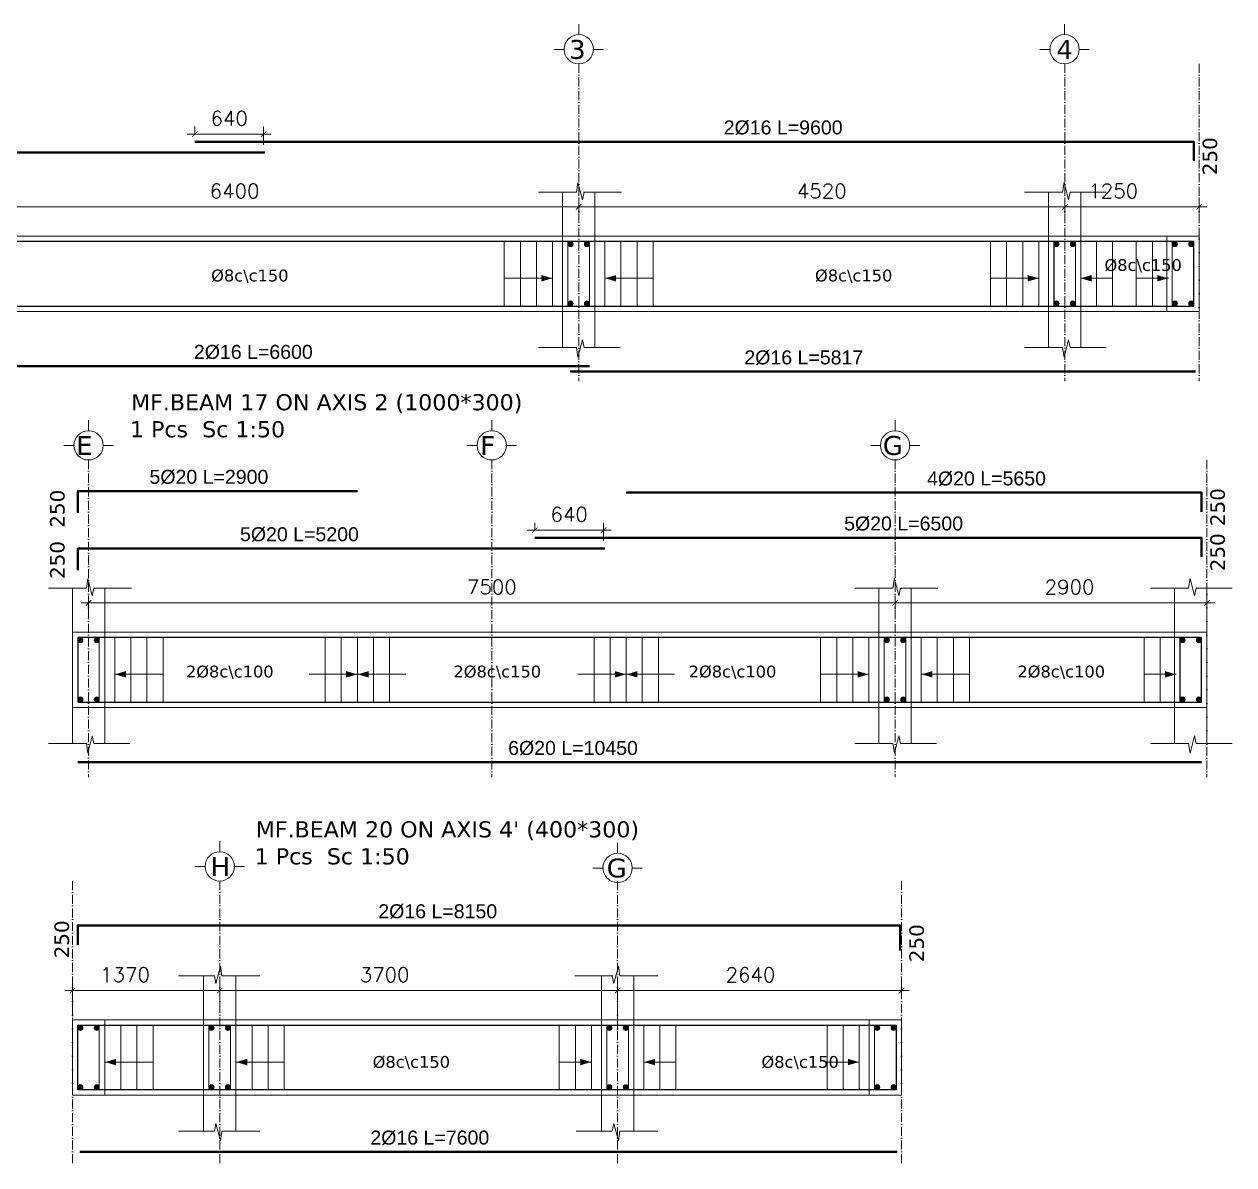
# Model space of a CAD drawing. Header units: inches. Extents: x -17020 to 43805, y -10194 to 123061.
# Drawn here: x 10476 to 11601, y 112058 to 113119 of the extents above; entities that cross this region are included whole.
import ezdxf

# ---------------------------------------------------------------- set-up
doc = ezdxf.new("R2010")
doc.units = ezdxf.units.IN
doc.header["$LTSCALE"] = 0.7
doc.header["$MEASUREMENT"] = 0
doc.linetypes.add('ACAD_ISO10W100', pattern=[18, 12, -3, 0, -3])
doc.layers.get('0').update_dxf_attribs({"lineweight": 13})
doc.layers.get('Defpoints').update_dxf_attribs({"lineweight": 5})
for name, color, linetype, lineweight in [('axis', 254, 'ACAD_ISO10W100', 9), ('BEAM FRAME', 5, 'Continuous', 18), ('COLUMN', 4, 'Continuous', 20), ('elevline', 30, 'Continuous', 20), ('FRAME 070', 5, 'Continuous', 60), ('hatch', 9, 'Continuous', 9), ('renforcment', 141, 'Continuous', 40), ('tex', 3, 'Continuous', 25), ('TEXT', 3, 'Continuous', 25), ('top rein. extension', 50, 'Continuous', 20), ('top renforcment', 7, 'Continuous', 40)]:
    doc.layers.add(name, color=color, linetype=linetype, lineweight=lineweight)
doc.styles.add('100', font='romans.shx', dxfattribs={"height": 13.5})
doc.styles.add('romanc', font='verdana.ttf', dxfattribs={"height": 250})
doc.styles.get("Standard").update_dxf_attribs({"font": 'arial.ttf', "height": 13})
doc.dimstyles.new('100', dxfattribs={"dimtxt": 13.5, "dimasz": 5, "dimexe": 7, "dimexo": 7, "dimgap": 8, "dimtad": 1, "dimdec": 0, "dimlfac": 10, "dimzin": 4, "dimdsep": 46, "dimtxsty": '100', "dimblk": 'ARCHTICK', "dimcen": 0.09, "dimdle": 7, "dimclrd": 1, "dimclre": 8, "dimclrt": 2, "dimadec": 0, "dimazin": 1, "dimtfac": 1, "dimtdec": 0, "dimtix": 1, "dimtofl": 0, "dimtmove": 0, "dimatfit": 3, "dimldrblk": 'ARCHTICK', "dimfxl": 0.18, "dimtolj": 1, "dimtzin": 0, "dimlwd": -1, "dimlwe": -1, "dimarcsym": 0})
doc.dimstyles.get("Standard").update_dxf_attribs({"dimtxt": 13, "dimasz": 5, "dimexe": 0.18, "dimexo": 0.0625, "dimgap": 6, "dimtad": 1, "dimdec": 0, "dimlfac": 10, "dimzin": 0, "dimdsep": 46, "dimtxsty": 'Standard', "dimblk": 'ARCHTICK', "dimcen": 0.09, "dimse1": 1, "dimse2": 1, "dimclrd": 1, "dimclre": 7, "dimclrt": 3, "dimadec": 0, "dimazin": 0, "dimtfac": 1, "dimtdec": 0, "dimtix": 1, "dimtofl": 0, "dimtmove": 0, "dimatfit": 3, "dimldrblk": 'ARCHTICK', "dimfxl": 1, "dimtolj": 1, "dimtzin": 0, "dimarcsym": 0})

# ---------------------------------------------------------------- blocks, each defined once
blk = doc.blocks.new('*D875')
at = {"layer": 'Defpoints', "color": 0, "transparency": 16777216}
for p in [(9679.4, 112999.8, -218.4), (9679.4, 112999.8), (10699.4, 112999.8, -167.8)]:
    blk.add_point(p, dxfattribs=at)
at = {"layer": 'TEXT', "color": 3, "transparency": 16777216, "insert": (10147.7, 113012.8), "char_height": 13, "attachment_point": 5}
blk.add_mtext('\\A1;2%%C16 L=10200', dxfattribs=at)
blk = doc.blocks.new('_ArchTick')
at = {"color": 0, "linetype": 'ByBlock', "lineweight": 0, "const_width": 0.15}
blk.add_lwpolyline([(-0.5, -0.5), (0.5, 0.5)], dxfattribs=at)
blk = doc.blocks.new('*D876')
at = {"color": 1, "transparency": 16777216}
blk.add_line((10984.4, 112949.2), (11450.4, 112949.2), dxfattribs=at)
at = {"color": 8, "transparency": 16777216}
for p, q in [((10991.4, 112942.6), (10991.4, 112956.2)), ((11443.4, 112943.2), (11443.4, 112956.2))]:
    blk.add_line(p, q, dxfattribs=at)
at = {"layer": 'Defpoints', "color": 0, "transparency": 16777216}
for p in [(11443.4, 112949.2), (10991.4, 112935.6), (11443.4, 112936.2)]:
    blk.add_point(p, dxfattribs=at)
at = {"color": 1, "transparency": 16777216, "xscale": 5, "yscale": 5, "zscale": 5, "rotation": 180}
blk.add_blockref('_ArchTick', (10991.4, 112949.2), dxfattribs=at)
at = {"color": 1, "transparency": 16777216, "xscale": 5, "yscale": 5, "zscale": 5}
blk.add_blockref('_ArchTick', (11443.4, 112949.2), dxfattribs=at)
at = {"color": 2, "transparency": 16777216, "insert": (11217.4, 112963.9), "char_height": 13.5, "attachment_point": 5, "style": '100'}
blk.add_mtext('\\A1;4520', dxfattribs=at)
blk = doc.blocks.new('*D877')
at = {"layer": 'Defpoints', "color": 0, "transparency": 16777216}
for p in [(10634.4, 113009.8, -157.8), (10634.4, 113009.8), (11594.4, 113009.8, -218.5)]:
    blk.add_point(p, dxfattribs=at)
at = {"layer": 'TEXT', "color": 3, "transparency": 16777216, "insert": (11181.5, 113022.8), "char_height": 13, "attachment_point": 5}
blk.add_mtext('\\A1;2%%C16 L=9600', dxfattribs=at)
blk = doc.blocks.new('*D886')
at = {"color": 1, "transparency": 16777216}
blk.add_line((10705.4, 113016.8), (10627.4, 113016.8), dxfattribs=at)
at = {"color": 8, "transparency": 16777216}
for p, q in [((10634.4, 113016.8), (10634.4, 113023.8)), ((10698.4, 113006.8), (10698.4, 113023.8))]:
    blk.add_line(p, q, dxfattribs=at)
at = {"layer": 'Defpoints', "color": 0, "transparency": 16777216}
for p in [(10634.4, 113016.8), (10634.4, 113009.8), (10698.4, 112999.8)]:
    blk.add_point(p, dxfattribs=at)
at = {"color": 1, "transparency": 16777216, "xscale": 5, "yscale": 5, "zscale": 5, "rotation": 180}
blk.add_blockref('_ArchTick', (10634.4, 113016.8), dxfattribs=at)
at = {"color": 1, "transparency": 16777216, "xscale": 5, "yscale": 5, "zscale": 5}
blk.add_blockref('_ArchTick', (10698.4, 113016.8), dxfattribs=at)
at = {"color": 2, "transparency": 16777216, "insert": (10666.4, 113031.5), "char_height": 13.5, "attachment_point": 5, "style": '100'}
blk.add_mtext('\\A1;640', dxfattribs=at)
blk = doc.blocks.new('*D878')
at = {"color": 1, "transparency": 16777216}
blk.add_line((10998.4, 112949.2), (10344.4, 112949.2), dxfattribs=at)
at = {"color": 8, "transparency": 16777216}
for p, q in [((10351.4, 112940.3), (10351.4, 112956.2)), ((10991.4, 112942.6), (10991.4, 112956.2))]:
    blk.add_line(p, q, dxfattribs=at)
at = {"layer": 'Defpoints', "color": 0, "transparency": 16777216}
for p in [(10351.4, 112949.2), (10991.4, 112935.6), (10351.4, 112933.3)]:
    blk.add_point(p, dxfattribs=at)
at = {"color": 1, "transparency": 16777216, "xscale": 5, "yscale": 5, "zscale": 5, "rotation": 180}
blk.add_blockref('_ArchTick', (10351.4, 112949.2), dxfattribs=at)
at = {"color": 1, "transparency": 16777216, "xscale": 5, "yscale": 5, "zscale": 5}
blk.add_blockref('_ArchTick', (10991.4, 112949.2), dxfattribs=at)
at = {"color": 2, "transparency": 16777216, "insert": (10671.4, 112963.9), "char_height": 13.5, "attachment_point": 5, "style": '100'}
blk.add_mtext('\\A1;6400', dxfattribs=at)
blk = doc.blocks.new('*D882')
at = {"layer": 'Defpoints', "color": 0, "transparency": 16777216}
for p in [(10341.4, 112801, -13652.7), (11001.4, 112801, -37100.9), (11001.4, 112801)]:
    blk.add_point(p, dxfattribs=at)
at = {"layer": 'TEXT', "color": 3, "transparency": 16777216, "insert": (10688.8, 112814), "char_height": 13, "attachment_point": 5}
blk.add_mtext('\\A1;2%%C16 L=6600', dxfattribs=at)
blk = doc.blocks.new('*D883')
at = {"color": 1, "transparency": 16777216}
blk.add_line((11575.4, 112949.2), (11436.4, 112949.2), dxfattribs=at)
at = {"color": 8, "transparency": 16777216}
for p, q in [((11443.4, 112943.1), (11443.4, 112956.2)), ((11568.4, 112942.9), (11568.4, 112956.2))]:
    blk.add_line(p, q, dxfattribs=at)
at = {"layer": 'Defpoints', "color": 0, "transparency": 16777216}
for p in [(11443.4, 112949.2), (11443.4, 112936.1), (11568.4, 112935.9)]:
    blk.add_point(p, dxfattribs=at)
at = {"color": 1, "transparency": 16777216, "xscale": 5, "yscale": 5, "zscale": 5, "rotation": 180}
blk.add_blockref('_ArchTick', (11443.4, 112949.2), dxfattribs=at)
at = {"color": 1, "transparency": 16777216, "xscale": 5, "yscale": 5, "zscale": 5}
blk.add_blockref('_ArchTick', (11568.4, 112949.2), dxfattribs=at)
at = {"color": 2, "transparency": 16777216, "insert": (11488.4, 112963.9), "char_height": 13.5, "attachment_point": 5, "style": '100'}
blk.add_mtext('\\A1;1250', dxfattribs=at)
blk = doc.blocks.new('*D885')
at = {"layer": 'Defpoints', "color": 0, "transparency": 16777216}
for p in [(10983.4, 112795.9, -13652.7), (11565.1, 112795.9, -37100.9), (11565.1, 112795.9)]:
    blk.add_point(p, dxfattribs=at)
at = {"layer": 'TEXT', "color": 3, "transparency": 16777216, "insert": (11200.7, 112808.9), "char_height": 13, "attachment_point": 5}
blk.add_mtext('\\A1;2%%C16 L=5817', dxfattribs=at)
blk = doc.blocks.new('*D890')
at = {"layer": 'Defpoints', "color": 0, "transparency": 16777216}
for p in [(10495.6, 112631.4, -0.5), (10495.6, 112631.4), (11015.5, 112631.4, -167.8)]:
    blk.add_point(p, dxfattribs=at)
at = {"layer": 'TEXT', "color": 3, "transparency": 16777216, "insert": (10731.7, 112644.4), "char_height": 13, "attachment_point": 5}
blk.add_mtext('\\A1;5%%C20 L=5200', dxfattribs=at)
blk = doc.blocks.new('*D891')
at = {"color": 8, "transparency": 16777216}
for p, q in [((11285.6, 112574.5), (11285.6, 112587.8)), ((11575.6, 112574.8), (11575.6, 112587.8))]:
    blk.add_line(p, q, dxfattribs=at)
at = {"color": 1, "transparency": 16777216}
blk.add_line((11278.6, 112580.8), (11582.6, 112580.8), dxfattribs=at)
at = {"layer": 'Defpoints', "color": 0, "transparency": 16777216}
for p in [(11575.6, 112580.8), (11285.6, 112567.5), (11575.6, 112567.8, 217.9)]:
    blk.add_point(p, dxfattribs=at)
at = {"color": 1, "transparency": 16777216, "xscale": 5, "yscale": 5, "zscale": 5, "rotation": 180}
blk.add_blockref('_ArchTick', (11285.6, 112580.8), dxfattribs=at)
at = {"color": 1, "transparency": 16777216, "xscale": 5, "yscale": 5, "zscale": 5}
blk.add_blockref('_ArchTick', (11575.6, 112580.8), dxfattribs=at)
at = {"color": 2, "transparency": 16777216, "insert": (11447.8, 112595.6), "char_height": 13.5, "attachment_point": 5, "style": '100'}
blk.add_mtext('\\A1;2900', dxfattribs=at)
blk = doc.blocks.new('*D892')
at = {"layer": 'Defpoints', "color": 0, "transparency": 16777216}
for p in [(10950.5, 112641.4, -157.8), (10950.5, 112641.4), (11600.6, 112641.4, -218.5)]:
    blk.add_point(p, dxfattribs=at)
at = {"layer": 'TEXT', "color": 3, "transparency": 16777216, "insert": (11293.5, 112654.4), "char_height": 13, "attachment_point": 5}
blk.add_mtext('\\A1;5%%C20 L=6500', dxfattribs=at)
blk = doc.blocks.new('*D943')
at = {"color": 8, "transparency": 16777216}
for p, q in [((10950.5, 112648.4), (10950.5, 112655.4)), ((11014.5, 112638.4), (11014.5, 112655.4))]:
    blk.add_line(p, q, dxfattribs=at)
at = {"color": 1, "transparency": 16777216}
blk.add_line((11021.5, 112648.4), (10943.5, 112648.4), dxfattribs=at)
at = {"layer": 'Defpoints', "color": 0, "transparency": 16777216}
for p in [(10950.5, 112648.4), (10950.5, 112641.4), (11014.5, 112631.4)]:
    blk.add_point(p, dxfattribs=at)
at = {"color": 1, "transparency": 16777216, "xscale": 5, "yscale": 5, "zscale": 5, "rotation": 180}
blk.add_blockref('_ArchTick', (10950.5, 112648.4), dxfattribs=at)
at = {"color": 1, "transparency": 16777216, "xscale": 5, "yscale": 5, "zscale": 5}
blk.add_blockref('_ArchTick', (11014.5, 112648.4), dxfattribs=at)
at = {"color": 2, "transparency": 16777216, "insert": (10982.5, 112663.1), "char_height": 13.5, "attachment_point": 5, "style": '100'}
blk.add_mtext('\\A1;640', dxfattribs=at)
blk = doc.blocks.new('*D893')
at = {"color": 8, "transparency": 16777216}
for p, q in [((10535.6, 112571.9), (10535.6, 112587.8)), ((11285.6, 112576.5), (11285.6, 112587.8))]:
    blk.add_line(p, q, dxfattribs=at)
at = {"color": 1, "transparency": 16777216}
blk.add_line((11292.6, 112580.8), (10528.6, 112580.8), dxfattribs=at)
at = {"layer": 'Defpoints', "color": 0, "transparency": 16777216}
for p in [(10535.6, 112580.8), (10535.6, 112564.9), (11285.6, 112569.5)]:
    blk.add_point(p, dxfattribs=at)
at = {"color": 1, "transparency": 16777216, "xscale": 5, "yscale": 5, "zscale": 5, "rotation": 180}
blk.add_blockref('_ArchTick', (10535.6, 112580.8), dxfattribs=at)
at = {"color": 1, "transparency": 16777216, "xscale": 5, "yscale": 5, "zscale": 5}
blk.add_blockref('_ArchTick', (11285.6, 112580.8), dxfattribs=at)
at = {"color": 2, "transparency": 16777216, "insert": (10910.6, 112595.6), "char_height": 13.5, "attachment_point": 5, "style": '100'}
blk.add_mtext('\\A1;7500', dxfattribs=at)
blk = doc.blocks.new('*D894')
at = {"layer": 'Defpoints', "color": 0, "transparency": 16777216}
for p in [(10495.6, 112684.8, -218.4), (10495.6, 112684.8), (10785.6, 112684.8, -217.9)]:
    blk.add_point(p, dxfattribs=at)
at = {"layer": 'TEXT', "color": 3, "transparency": 16777216, "insert": (10647.5, 112697.8), "char_height": 13, "attachment_point": 5}
blk.add_mtext('\\A1;5%%C20 L=2900', dxfattribs=at)
blk = doc.blocks.new('*D895')
at = {"layer": 'Defpoints', "color": 0, "transparency": 16777216}
for p in [(10525.6, 112432.6, -13652.7), (11570.6, 112432.6, -37100.9), (11570.6, 112432.6)]:
    blk.add_point(p, dxfattribs=at)
at = {"layer": 'TEXT', "color": 3, "transparency": 16777216, "insert": (10986.1, 112445.6), "char_height": 13, "attachment_point": 5}
blk.add_mtext('\\A1;6%%C20 L=10450', dxfattribs=at)
blk = doc.blocks.new('*D896')
at = {"layer": 'Defpoints', "color": 0, "transparency": 16777216}
for p in [(11035.6, 112683.3, -157.8), (11035.6, 112683.3), (11600.6, 112683.3, -218.5)]:
    blk.add_point(p, dxfattribs=at)
at = {"layer": 'TEXT', "color": 3, "transparency": 16777216, "insert": (11370.6, 112696.3), "char_height": 13, "attachment_point": 5}
blk.add_mtext('\\A1;4%%C20 L=5650', dxfattribs=at)
blk = doc.blocks.new('*D968')
at = {"color": 8, "transparency": 16777216}
for p, q in [((10657.6, 112202), (10657.6, 112227.2)), ((11027.6, 112183.6), (11027.6, 112227.2))]:
    blk.add_line(p, q, dxfattribs=at)
at = {"color": 1, "transparency": 16777216}
blk.add_line((11034.6, 112220.2), (10650.6, 112220.2), dxfattribs=at)
at = {"layer": 'Defpoints', "color": 0, "transparency": 16777216}
for p in [(10657.6, 112220.2), (10657.6, 112195), (11027.6, 112176.6)]:
    blk.add_point(p, dxfattribs=at)
at = {"color": 1, "transparency": 16777216, "xscale": 5, "yscale": 5, "zscale": 5, "rotation": 180}
blk.add_blockref('_ArchTick', (10657.6, 112220.2), dxfattribs=at)
at = {"color": 1, "transparency": 16777216, "xscale": 5, "yscale": 5, "zscale": 5}
blk.add_blockref('_ArchTick', (11027.6, 112220.2), dxfattribs=at)
at = {"color": 2, "transparency": 16777216, "insert": (10810.9, 112234.9), "char_height": 13.5, "attachment_point": 5, "style": '100'}
blk.add_mtext('\\A1;3700', dxfattribs=at)
blk = doc.blocks.new('*D969')
at = {"layer": 'Defpoints', "color": 0, "transparency": 16777216}
for p in [(10527.6, 112070.2, -37318.8), (10527.6, 112070.2), (11287.6, 112070.2, -13652.7)]:
    blk.add_point(p, dxfattribs=at)
at = {"layer": 'TEXT', "color": 3, "transparency": 16777216, "insert": (10852.9, 112083.2), "char_height": 13, "attachment_point": 5}
blk.add_mtext('\\A1;2%%C16 L=7600', dxfattribs=at)
blk = doc.blocks.new('*D970')
at = {"layer": 'Defpoints', "color": 0, "transparency": 16777216}
for p in [(10502.2, 112280.7, -440.4), (11317.2, 112280.7, 264.3), (11317.2, 112280.7)]:
    blk.add_point(p, dxfattribs=at)
at = {"layer": 'TEXT', "color": 3, "transparency": 16777216, "insert": (10860.3, 112293.7), "char_height": 13, "attachment_point": 5}
blk.add_mtext('\\A1;2%%C16 L=8150', dxfattribs=at)
blk = doc.blocks.new('*D971')
at = {"color": 8, "transparency": 16777216}
for p, q in [((11027.6, 112183.6), (11027.6, 112227.2)), ((11291.6, 112212.5), (11291.6, 112227.2))]:
    blk.add_line(p, q, dxfattribs=at)
at = {"color": 1, "transparency": 16777216}
blk.add_line((11020.6, 112220.2), (11298.6, 112220.2), dxfattribs=at)
at = {"layer": 'Defpoints', "color": 0, "transparency": 16777216}
for p in [(11291.6, 112220.2), (11291.6, 112205.5), (11027.6, 112176.6)]:
    blk.add_point(p, dxfattribs=at)
at = {"color": 1, "transparency": 16777216, "xscale": 5, "yscale": 5, "zscale": 5, "rotation": 180}
blk.add_blockref('_ArchTick', (11027.6, 112220.2), dxfattribs=at)
at = {"color": 1, "transparency": 16777216, "xscale": 5, "yscale": 5, "zscale": 5}
blk.add_blockref('_ArchTick', (11291.6, 112220.2), dxfattribs=at)
at = {"color": 2, "transparency": 16777216, "insert": (11151.1, 112234.9), "char_height": 13.5, "attachment_point": 5, "style": '100'}
blk.add_mtext('\\A1;2640', dxfattribs=at)
blk = doc.blocks.new('*D972')
at = {"color": 8, "transparency": 16777216}
for p, q in [((10520.6, 112196.4), (10520.6, 112227.2)), ((10657.6, 112202), (10657.6, 112227.2))]:
    blk.add_line(p, q, dxfattribs=at)
at = {"color": 1, "transparency": 16777216}
blk.add_line((10513.6, 112220.2), (10664.6, 112220.2), dxfattribs=at)
at = {"layer": 'Defpoints', "color": 0, "transparency": 16777216}
for p in [(10657.6, 112220.2), (10657.6, 112195), (10520.6, 112189.4)]:
    blk.add_point(p, dxfattribs=at)
at = {"color": 1, "transparency": 16777216, "xscale": 5, "yscale": 5, "zscale": 5, "rotation": 180}
blk.add_blockref('_ArchTick', (10520.6, 112220.2), dxfattribs=at)
at = {"color": 1, "transparency": 16777216, "xscale": 5, "yscale": 5, "zscale": 5}
blk.add_blockref('_ArchTick', (10657.6, 112220.2), dxfattribs=at)
at = {"color": 2, "transparency": 16777216, "insert": (10569.5, 112234.9), "char_height": 13.5, "attachment_point": 5, "style": '100'}
blk.add_mtext('\\A1;1370', dxfattribs=at)

msp = doc.modelspace()

# ---------------------------------------------------------------- hatches: boundary and pattern name
at = {"layer": 'elevline'}
for points in [[(10986.15, 112914.52, 1), (10981.39, 112914.52, 1)], [(10996.64, 112914.52, -1), (11001.39, 112914.52, -1)], [(11438.15, 112914.52, 1), (11433.39, 112914.52, 1)], [(11448.64, 112914.52, -1), (11453.39, 112914.52, -1)], [(11548.15, 112914.52, 1), (11543.39, 112914.52, 1)], [(11558.64, 112914.52, -1), (11563.39, 112914.52, -1)], [(10986.15, 112859.28, -1), (10981.39, 112859.28, -1)], [(10996.64, 112859.28, 1), (11001.39, 112859.28, 1)], [(11438.15, 112859.28, -1), (11433.39, 112859.28, -1)], [(11448.64, 112859.28, 1), (11453.39, 112859.28, 1)], [(11548.15, 112859.28, -1), (11543.39, 112859.28, -1)], [(11558.64, 112859.28, 1), (11563.39, 112859.28, 1)], [(10530.33, 112546.13, 1), (10525.57, 112546.13, 1)], [(10540.81, 112546.13, -1), (10545.57, 112546.13, -1)], [(11280.33, 112546.13, 1), (11275.57, 112546.13, 1)], [(11290.81, 112546.13, -1), (11295.57, 112546.13, -1)], [(11555.33, 112546.13, 1), (11550.57, 112546.13, 1)], [(11565.81, 112546.13, -1), (11570.57, 112546.13, -1)], [(10530.33, 112490.88, -1), (10525.57, 112490.88, -1)], [(10540.81, 112490.88, 1), (10545.57, 112490.88, 1)], [(11280.33, 112490.88, -1), (11275.57, 112490.88, -1)], [(11290.81, 112490.88, 1), (11295.57, 112490.88, 1)], [(11555.33, 112490.88, -1), (11550.57, 112490.88, -1)], [(11565.81, 112490.88, 1), (11570.57, 112490.88, 1)], [(10530.33, 112185.48, 1), (10525.57, 112185.48, 1)], [(10540.81, 112185.48, -1), (10545.57, 112185.48, -1)], [(10652.33, 112185.48, 1), (10647.57, 112185.48, 1)], [(10662.81, 112185.48, -1), (10667.57, 112185.48, -1)], [(11022.33, 112185.48, 1), (11017.57, 112185.48, 1)], [(11032.81, 112185.48, -1), (11037.57, 112185.48, -1)], [(11271.33, 112185.48, 1), (11266.57, 112185.48, 1)], [(11281.81, 112185.48, -1), (11286.57, 112185.48, -1)], [(10530.33, 112130.24, -1), (10525.57, 112130.24, -1)], [(10540.81, 112130.24, 1), (10545.57, 112130.24, 1)], [(10652.33, 112130.24, -1), (10647.57, 112130.24, -1)], [(10662.81, 112130.24, 1), (10667.57, 112130.24, 1)], [(11022.33, 112130.24, -1), (11017.57, 112130.24, -1)], [(11032.81, 112130.24, 1), (11037.57, 112130.24, 1)], [(11271.33, 112130.24, -1), (11266.57, 112130.24, -1)], [(11281.81, 112130.24, 1), (11286.57, 112130.24, 1)]]:
    msp.add_hatch(color=256, dxfattribs=at).paths.add_polyline_path(points)

# ---------------------------------------------------------------- linework, layer by layer
at = {"layer": 'axis'}
for p, q in [((10991.39, 113082.09), (10991.39, 112787.16)), ((11443.39, 113082.09), (11443.39, 112787.16)), ((11568.39, 113082.09), (11568.39, 112787.16)), ((10535.57, 112713.7), (10535.57, 112418.77)), ((10535.57, 112713.7), (10535.57, 112418.77)), ((10910.57, 112713.7), (10910.57, 112418.77)), ((11285.57, 112713.7), (11285.57, 112418.77)), ((11575.57, 112713.7), (11575.57, 112418.77)), ((10520.57, 112322.06), (10520.57, 112058.12)), ((10657.57, 112322.06), (10657.57, 112058.12)), ((11027.57, 112322.06), (11027.57, 112058.12)), ((11291.57, 112322.06), (11291.57, 112058.12))]:
    msp.add_line(p, q, dxfattribs=at)
at = {"layer": 'BEAM FRAME', "elevation": 217.91}
for points in [[(9704.39, 112851.9), (11568.39, 112851.9), (11568.39, 112921.9), (9704.39, 112921.9)], [(10520.57, 112483.51), (11575.57, 112483.51), (11575.57, 112553.51), (10520.57, 112553.51)], [(11291.57, 112122.86), (10520.57, 112122.86), (10520.57, 112192.86), (11291.57, 112192.86)]]:
    msp.add_lwpolyline(points, close=True, dxfattribs=at)
at = {"layer": 'COLUMN', "lineweight": 20}
for p, q in [((10976.39, 112962.83, 217.91), (10976.39, 112921.9, 217.91)), ((11006.39, 112962.83, 217.91), (11006.39, 112921.9, 217.91)), ((11428.39, 112962.83, 217.91), (11428.39, 112921.9, 217.91)), ((11458.39, 112962.83, 217.91), (11458.39, 112921.9, 217.91)), ((10976.39, 112818.47, 217.91), (10976.39, 112851.9, 217.91)), ((11006.39, 112818.47, 217.91), (11006.39, 112851.9, 217.91)), ((11428.39, 112818.47, 217.91), (11428.39, 112851.9, 217.91)), ((11458.39, 112818.47, 217.91), (11458.39, 112851.9, 217.91)), ((10520.57, 112594.43, 217.91), (10520.57, 112553.51, 217.91)), ((10550.57, 112594.43, 217.91), (10550.57, 112553.51, 217.91)), ((11270.57, 112594.43, 217.91), (11270.57, 112553.51, 217.91)), ((11300.57, 112594.43, 217.91), (11300.57, 112553.51, 217.91)), ((11545.57, 112594.43, 217.91), (11545.57, 112553.51, 217.91)), ((11575.57, 112594.43, 217.91), (11575.57, 112553.51, 217.91)), ((10520.57, 112450.08, 217.91), (10520.57, 112483.51, 217.91)), ((10550.57, 112450.08, 217.91), (10550.57, 112483.51, 217.91)), ((11270.57, 112450.08, 217.91), (11270.57, 112483.51, 217.91)), ((11300.57, 112450.08, 217.91), (11300.57, 112483.51, 217.91)), ((11545.57, 112450.08, 217.91), (11545.57, 112483.51, 217.91)), ((11575.57, 112450.08, 217.91), (11575.57, 112483.51, 217.91)), ((10642.57, 112233.79, 217.91), (10642.57, 112192.86, 217.91)), ((10672.57, 112233.79, 217.91), (10672.57, 112192.86, 217.91)), ((11012.57, 112233.79, 217.91), (11012.57, 112192.86, 217.91)), ((11042.57, 112233.79, 217.91), (11042.57, 112192.86, 217.91)), ((10642.57, 112089.43, 217.91), (10642.57, 112122.86, 217.91)), ((10672.57, 112089.43, 217.91), (10672.57, 112122.86, 217.91)), ((11012.57, 112089.43, 217.91), (11012.57, 112122.86, 217.91)), ((11042.57, 112089.43, 217.91), (11042.57, 112122.86, 217.91))]:
    msp.add_line(p, q, dxfattribs=at)
at = {"layer": 'elevline'}
for p, q in [((10922.12, 112856.9), (10922.12, 112916.9)), ((10937.12, 112856.9), (10937.12, 112916.9)), ((10952.12, 112856.9), (10952.12, 112916.9)), ((10967.08, 112856.9), (10967.08, 112916.9)), ((11015.71, 112856.9), (11015.71, 112916.9)), ((11030.67, 112856.9), (11030.67, 112916.9)), ((11045.67, 112856.9), (11045.67, 112916.9)), ((11060.67, 112856.9), (11060.67, 112916.9)), ((11374.32, 112856.9), (11374.32, 112916.9)), ((11389.32, 112856.9), (11389.32, 112916.9)), ((11404.32, 112856.9), (11404.32, 112916.9)), ((11419.28, 112856.9), (11419.28, 112916.9)), ((11433.35, 112856.9), (11433.35, 112916.9)), ((11472.89, 112856.9), (11472.89, 112916.9)), ((11487.89, 112856.9), (11487.89, 112916.9)), ((11509.89, 112856.9), (11509.89, 112916.9)), ((11524.89, 112856.9), (11524.89, 112916.9)), ((11543.35, 112856.9), (11543.35, 112916.9)), ((10559.88, 112488.51), (10559.88, 112548.51)), ((10574.84, 112488.51), (10574.84, 112548.51)), ((10589.84, 112488.51), (10589.84, 112548.51)), ((10604.84, 112488.51), (10604.84, 112548.51)), ((10755.61, 112488.51), (10755.61, 112548.51)), ((10770.61, 112488.51), (10770.61, 112548.51)), ((10785.57, 112488.51), (10785.57, 112548.51)), ((10800.53, 112488.51), (10800.53, 112548.51)), ((10815.53, 112488.51), (10815.53, 112548.51)), ((11005.61, 112488.51), (11005.61, 112548.51)), ((11020.61, 112488.51), (11020.61, 112548.51)), ((11035.57, 112488.51), (11035.57, 112548.51)), ((11050.53, 112488.51), (11050.53, 112548.51)), ((11065.53, 112488.51), (11065.53, 112548.51)), ((11216.3, 112488.51), (11216.3, 112548.51)), ((11231.3, 112488.51), (11231.3, 112548.51)), ((11246.3, 112488.51), (11246.3, 112548.51)), ((11261.26, 112488.51), (11261.26, 112548.51)), ((11309.88, 112488.51), (11309.88, 112548.51)), ((11324.84, 112488.51), (11324.84, 112548.51)), ((11339.84, 112488.51), (11339.84, 112548.51)), ((11354.84, 112488.51), (11354.84, 112548.51)), ((11517.07, 112488.51), (11517.07, 112548.51)), ((11532.07, 112488.51), (11532.07, 112548.51)), ((11550.53, 112488.51), (11550.53, 112548.51)), ((10565.57, 112127.86), (10565.57, 112187.86)), ((10580.57, 112127.86), (10580.57, 112187.86)), ((10595.57, 112127.86), (10595.57, 112187.86)), ((10687.57, 112127.86), (10687.57, 112187.86)), ((10702.57, 112127.86), (10702.57, 112187.86)), ((10717.57, 112127.86), (10717.57, 112187.86)), ((10973.3, 112127.86), (10973.3, 112187.86)), ((10988.3, 112127.86), (10988.3, 112187.86)), ((11003.26, 112127.86), (11003.26, 112187.86)), ((11051.88, 112127.86), (11051.88, 112187.86)), ((11066.84, 112127.86), (11066.84, 112187.86)), ((11081.84, 112127.86), (11081.84, 112187.86)), ((11222.3, 112127.86), (11222.3, 112187.86)), ((11237.3, 112127.86), (11237.3, 112187.86)), ((11252.26, 112127.86), (11252.26, 112187.86))]:
    msp.add_line(p, q, dxfattribs=at)
for centre in [(10983.77, 112914.52), (10999.02, 112914.52), (11435.77, 112914.52), (11451.02, 112914.52), (11545.77, 112914.52), (11561.02, 112914.52), (10983.77, 112859.28), (10999.02, 112859.28), (11435.77, 112859.28), (11451.02, 112859.28), (11545.77, 112859.28), (11561.02, 112859.28), (10527.95, 112546.13), (10543.19, 112546.13), (11277.95, 112546.13), (11293.19, 112546.13), (11552.95, 112546.13), (11568.19, 112546.13), (10527.95, 112490.88), (10543.19, 112490.88), (11277.95, 112490.88), (11293.19, 112490.88), (11552.95, 112490.88), (11568.19, 112490.88), (10527.95, 112185.48), (10543.19, 112185.48), (10649.95, 112185.48), (10665.19, 112185.48), (11019.95, 112185.48), (11035.19, 112185.48), (11268.95, 112185.48), (11284.19, 112185.48), (10527.95, 112130.24), (10543.19, 112130.24), (10649.95, 112130.24), (10665.19, 112130.24), (11019.95, 112130.24), (11035.19, 112130.24), (11268.95, 112130.24), (11284.19, 112130.24)]:
    msp.add_circle(centre, 2.38, dxfattribs=at)
at = {"layer": 'FRAME 070', "lineweight": 20}
for p, q in [((10989.36, 112962.83, 217.91), (10990.71, 112971.83, 217.91)), ((10990.71, 112971.83, 217.91), (10994.89, 112955.75, 217.91)), ((11441.36, 112962.83, 217.91), (11442.71, 112971.83, 217.91)), ((11442.71, 112971.83, 217.91), (11446.89, 112955.75, 217.91)), ((10954, 112962.83, 217.91), (10989.36, 112962.83, 217.91)), ((10994.89, 112955.75, 217.91), (10996.4, 112962.83, 217.91)), ((10995.92, 112962.83, 217.91), (11031.28, 112962.83, 217.91)), ((11406, 112962.83, 217.91), (11441.36, 112962.83, 217.91)), ((11446.89, 112955.75, 217.91), (11448.4, 112962.83, 217.91)), ((11448.4, 112962.83, 217.91), (11481.79, 112962.83, 217.91)), ((10990.71, 112809.47, 217.91), (10994.89, 112825.55, 217.91)), ((10994.89, 112825.55, 217.91), (10996.4, 112818.47, 217.91)), ((11442.71, 112809.47, 217.91), (11446.89, 112825.55, 217.91)), ((11446.89, 112825.55, 217.91), (11448.4, 112818.47, 217.91)), ((10954, 112818.47, 217.91), (10989.36, 112818.47, 217.91)), ((10989.36, 112818.47, 217.91), (10990.71, 112809.47, 217.91)), ((10996.4, 112818.47, 217.91), (11029.79, 112818.47, 217.91)), ((11406, 112818.47, 217.91), (11441.36, 112818.47, 217.91)), ((11441.36, 112818.47, 217.91), (11442.71, 112809.47, 217.91)), ((11448.4, 112818.47, 217.91), (11481.79, 112818.47, 217.91)), ((10533.53, 112594.43, 217.91), (10534.89, 112603.43, 217.91)), ((10534.89, 112603.43, 217.91), (10539.07, 112587.36, 217.91)), ((11283.53, 112594.43, 217.91), (11284.89, 112603.43, 217.91)), ((11284.89, 112603.43, 217.91), (11289.07, 112587.36, 217.91)), ((11558.53, 112594.43, 217.91), (11559.89, 112603.43, 217.91)), ((11559.89, 112603.43, 217.91), (11564.07, 112587.36, 217.91)), ((10498.18, 112594.43, 217.91), (10533.53, 112594.43, 217.91)), ((10539.07, 112587.36, 217.91), (10540.57, 112594.43, 217.91)), ((10540.1, 112594.43, 217.91), (10575.45, 112594.43, 217.91)), ((11248.18, 112594.43, 217.91), (11283.53, 112594.43, 217.91)), ((11289.07, 112587.36, 217.91), (11290.57, 112594.43, 217.91)), ((11290.1, 112594.43, 217.91), (11325.45, 112594.43, 217.91)), ((11523.18, 112594.43, 217.91), (11558.53, 112594.43, 217.91)), ((11564.07, 112587.36, 217.91), (11565.57, 112594.43, 217.91)), ((11565.57, 112594.43, 217.91), (11598.96, 112594.43, 217.91)), ((10534.89, 112441.08, 217.91), (10539.07, 112457.15, 217.91)), ((10539.07, 112457.15, 217.91), (10540.57, 112450.08, 217.91)), ((11284.89, 112441.08, 217.91), (11289.07, 112457.15, 217.91)), ((11289.07, 112457.15, 217.91), (11290.57, 112450.08, 217.91)), ((11559.89, 112441.08, 217.91), (11564.07, 112457.15, 217.91)), ((11564.07, 112457.15, 217.91), (11565.57, 112450.08, 217.91)), ((10498.18, 112450.08, 217.91), (10533.53, 112450.08, 217.91)), ((10533.53, 112450.08, 217.91), (10534.89, 112441.08, 217.91)), ((10540.57, 112450.08, 217.91), (10573.96, 112450.08, 217.91)), ((11248.18, 112450.08, 217.91), (11283.53, 112450.08, 217.91)), ((11283.53, 112450.08, 217.91), (11284.89, 112441.08, 217.91)), ((11290.57, 112450.08, 217.91), (11323.96, 112450.08, 217.91)), ((11523.18, 112450.08, 217.91), (11558.53, 112450.08, 217.91)), ((11558.53, 112450.08, 217.91), (11559.89, 112441.08, 217.91)), ((11565.57, 112450.08, 217.91), (11598.96, 112450.08, 217.91)), ((10658.25, 112242.79, 217.91), (10654.07, 112226.71, 217.91)), ((10659.6, 112233.79, 217.91), (10658.25, 112242.79, 217.91)), ((11028.25, 112242.79, 217.91), (11024.07, 112226.71, 217.91)), ((11029.6, 112233.79, 217.91), (11028.25, 112242.79, 217.91)), ((10652.56, 112233.79, 217.91), (10619.17, 112233.79, 217.91)), ((10654.07, 112226.71, 217.91), (10652.56, 112233.79, 217.91)), ((10694.96, 112233.79, 217.91), (10659.6, 112233.79, 217.91)), ((11023.04, 112233.79, 217.91), (10987.68, 112233.79, 217.91)), ((11024.07, 112226.71, 217.91), (11022.56, 112233.79, 217.91)), ((11064.96, 112233.79, 217.91), (11029.6, 112233.79, 217.91)), ((10654.07, 112096.51, 217.91), (10652.56, 112089.43, 217.91)), ((10658.25, 112080.43, 217.91), (10654.07, 112096.51, 217.91)), ((11024.07, 112096.51, 217.91), (11022.56, 112089.43, 217.91)), ((11028.25, 112080.43, 217.91), (11024.07, 112096.51, 217.91)), ((10652.56, 112089.43, 217.91), (10619.17, 112089.43, 217.91)), ((10659.6, 112089.43, 217.91), (10658.25, 112080.43, 217.91)), ((10694.96, 112089.43, 217.91), (10659.6, 112089.43, 217.91)), ((11022.56, 112089.43, 217.91), (10989.17, 112089.43, 217.91)), ((11029.6, 112089.43, 217.91), (11028.25, 112080.43, 217.91)), ((11064.96, 112089.43, 217.91), (11029.6, 112089.43, 217.91))]:
    msp.add_line(p, q, dxfattribs=at)
at = {"layer": 'FRAME 070', "lineweight": 15}
for points in [[(10976.39, 112851.9), (11006.39, 112851.9), (11006.39, 112921.9), (10976.39, 112921.9)], [(11428.39, 112851.9), (11458.39, 112851.9), (11458.39, 112921.9), (11428.39, 112921.9)], [(11538.39, 112851.9), (11568.39, 112851.9), (11568.39, 112921.9), (11538.39, 112921.9)], [(10520.57, 112483.51), (10550.57, 112483.51), (10550.57, 112553.51), (10520.57, 112553.51)], [(11270.57, 112483.51), (11300.57, 112483.51), (11300.57, 112553.51), (11270.57, 112553.51)], [(11545.57, 112483.51), (11575.57, 112483.51), (11575.57, 112553.51), (11545.57, 112553.51)], [(10550.57, 112122.86), (10520.57, 112122.86), (10520.57, 112192.86), (10550.57, 112192.86)], [(10672.57, 112122.86), (10642.57, 112122.86), (10642.57, 112192.86), (10672.57, 112192.86)], [(11042.57, 112122.86), (11012.57, 112122.86), (11012.57, 112192.86), (11042.57, 112192.86)], [(11291.57, 112122.86), (11261.57, 112122.86), (11261.57, 112192.86), (11291.57, 112192.86)]]:
    msp.add_lwpolyline(points, close=True, dxfattribs=at)
at = {"layer": 'hatch'}
for p, q in [((10991.39, 113119.07), (10991.39, 113109.33)), ((11443.19, 113119.07), (11443.19, 113109.33)), ((10968.47, 113095.59), (10978.21, 113095.59)), ((11014.32, 113095.59), (11004.58, 113095.59)), ((11420.27, 113095.59), (11430.01, 113095.59)), ((11466.12, 113095.59), (11456.38, 113095.59)), ((10535.57, 112750.67), (10535.57, 112740.94)), ((10910.57, 112750.67), (10910.57, 112740.94)), ((11285.57, 112750.67), (11285.57, 112740.94)), ((10512.64, 112727.19), (10522.38, 112727.19)), ((10558.49, 112727.19), (10548.76, 112727.19)), ((10887.64, 112727.19), (10897.38, 112727.19)), ((10933.49, 112727.19), (10923.76, 112727.19)), ((11262.64, 112727.19), (11272.38, 112727.19)), ((11308.49, 112727.19), (11298.76, 112727.19)), ((10657.57, 112359.04), (10657.57, 112349.3)), ((11027.57, 112357.67), (11027.57, 112347.94)), ((10634.64, 112335.56), (10644.38, 112335.56)), ((10680.49, 112335.56), (10670.76, 112335.56)), ((11004.64, 112334.2), (11014.38, 112334.2)), ((11050.49, 112334.2), (11040.76, 112334.2))]:
    msp.add_line(p, q, dxfattribs=at)
for centre in [(10991.39, 113095.71), (11443.19, 113095.71), (10535.57, 112727.32), (10910.57, 112727.32), (11285.57, 112727.32), (10657.57, 112335.68), (11027.57, 112334.32)]:
    msp.add_circle(centre, 13.62, dxfattribs=at)
at = {"layer": 'renforcment', "lineweight": -2, "elevation": 217.91}
for points in [[(9709.39, 112856.9), (11563.39, 112856.9), (11563.39, 112916.9), (9709.39, 112916.9)], [(10525.57, 112488.51), (11570.57, 112488.51), (11570.57, 112548.51), (10525.57, 112548.51)], [(11286.57, 112127.86), (10525.57, 112127.86), (10525.57, 112187.86), (11286.57, 112187.86)]]:
    msp.add_lwpolyline(points, close=True, dxfattribs=at)
at = {"layer": 'top rein. extension'}
for p, q in [((10967.08, 112882.74), (10922.12, 112882.74)), ((11015.71, 112882.74), (11060.67, 112882.74)), ((11419.28, 112882.74), (11374.32, 112882.74)), ((11457.93, 112882.74), (11487.89, 112882.74)), ((11539.85, 112882.74), (11509.89, 112882.74)), ((10559.88, 112514.34), (10604.84, 112514.34)), ((10785.57, 112514.34), (10740.61, 112514.34)), ((10785.57, 112514.34), (10830.53, 112514.34)), ((11035.57, 112514.34), (10990.61, 112514.34)), ((11035.57, 112514.34), (11080.53, 112514.34)), ((11261.26, 112514.34), (11216.3, 112514.34)), ((11309.88, 112514.34), (11354.84, 112514.34)), ((11547.03, 112514.34), (11517.07, 112514.34)), ((10550.61, 112153.7), (10595.57, 112153.7)), ((10672.61, 112153.7), (10717.57, 112153.7)), ((11003.26, 112153.7), (10973.3, 112153.7)), ((11051.88, 112153.7), (11081.84, 112153.7)), ((11252.26, 112153.7), (11222.3, 112153.7))]:
    msp.add_line(p, q, dxfattribs=at)
for points in [[(10956.61, 112885.74), (10966.74, 112882.74), (10956.61, 112879.74)], [(11026.18, 112885.74), (11016.05, 112882.74), (11026.18, 112879.74)], [(11408.81, 112885.74), (11418.94, 112882.74), (11408.81, 112879.74)], [(11468.4, 112885.74), (11458.28, 112882.74), (11468.4, 112879.74)], [(11529.38, 112885.74), (11539.51, 112882.74), (11529.38, 112879.74)], [(10570.35, 112517.34), (10560.23, 112514.34), (10570.35, 112511.34)], [(10775.09, 112517.34), (10785.22, 112514.34), (10775.09, 112511.34)], [(10796.04, 112517.34), (10785.92, 112514.34), (10796.04, 112511.34)], [(11025.09, 112517.34), (11035.22, 112514.34), (11025.09, 112511.34)], [(11046.04, 112517.34), (11035.92, 112514.34), (11046.04, 112511.34)], [(11250.78, 112517.34), (11260.91, 112514.34), (11250.78, 112511.34)], [(11320.35, 112517.34), (11310.23, 112514.34), (11320.35, 112511.34)], [(11536.55, 112517.34), (11546.68, 112514.34), (11536.55, 112511.34)], [(10561.08, 112156.7), (10550.96, 112153.7), (10561.08, 112150.7)], [(10683.08, 112156.7), (10672.96, 112153.7), (10683.08, 112150.7)], [(10992.78, 112156.7), (11002.91, 112153.7), (10992.78, 112150.7)], [(11062.35, 112156.7), (11052.23, 112153.7), (11062.35, 112150.7)], [(11241.78, 112156.7), (11251.91, 112153.7), (11241.78, 112150.7)]]:
    msp.add_solid(points, dxfattribs=at)
at = {"layer": 'top renforcment'}
for p, q in [((11001.39, 112801.02), (10341.39, 112801.02)), ((11565.09, 112795.91), (10983.39, 112795.91)), ((11570.57, 112432.63), (10525.57, 112432.63)), ((10527.57, 112070.21, -217.91), (11287.57, 112070.21))]:
    msp.add_line(p, q, dxfattribs=at)
for points in [[(10634.37, 113009.78), (11563.39, 113009.78), (11563.39, 112991.89)], [(9709.39, 112979.5), (9709.39, 112999.78), (10699.37, 112999.78)], [(11035.57, 112683.35), (11570.57, 112683.35), (11570.57, 112665.46)], [(10525.57, 112611.11), (10525.57, 112631.38), (11015.54, 112631.38)], [(10950.54, 112641.38), (11570.57, 112641.38), (11570.57, 112623.49)], [(11290.27, 112257.46), (11290.27, 112280.74), (10525.57, 112280.74), (10525.57, 112262.85)]]:
    msp.add_lwpolyline(points, dxfattribs=at)
at = {"layer": 'top renforcment', "lineweight": 15}
for points in [[(10981.39, 112856.9), (11001.39, 112856.9), (11001.39, 112916.9), (10981.39, 112916.9)], [(11433.39, 112856.9), (11453.39, 112856.9), (11453.39, 112916.9), (11433.39, 112916.9)], [(11543.39, 112856.9), (11563.39, 112856.9), (11563.39, 112916.9), (11543.39, 112916.9)], [(10525.57, 112488.51), (10545.57, 112488.51), (10545.57, 112548.51), (10525.57, 112548.51)], [(11275.57, 112488.51), (11295.57, 112488.51), (11295.57, 112548.51), (11275.57, 112548.51)], [(11550.57, 112488.51), (11570.57, 112488.51), (11570.57, 112548.51), (11550.57, 112548.51)], [(10545.57, 112127.86), (10525.57, 112127.86), (10525.57, 112187.86), (10545.57, 112187.86)], [(10667.57, 112127.86), (10647.57, 112127.86), (10647.57, 112187.86), (10667.57, 112187.86)], [(11037.57, 112127.86), (11017.57, 112127.86), (11017.57, 112187.86), (11037.57, 112187.86)], [(11286.57, 112127.86), (11266.57, 112127.86), (11266.57, 112187.86), (11286.57, 112187.86)]]:
    msp.add_lwpolyline(points, close=True, dxfattribs=at)
at = {"layer": 'top renforcment', "elevation": 217.91}
msp.add_lwpolyline([(10525.57, 112664.56), (10525.57, 112684.83), (10785.57, 112684.83)], dxfattribs=at)

# ---------------------------------------------------------------- texts
at = {"layer": 'tex', "style": 'romanc'}
for s, p in [('%%C8c\\c150', (11480.29, 112889.55, -33436.19)), ('%%C8c\\c150', (10649.58, 112879.83, -33436.19)), ('%%C8c\\c150', (11211.11, 112879.83, -33436.19)), ('2%%C8c\\c100', (10626.12, 112511.44, -33436.19)), ('2%%C8c\\c150', (10874.87, 112511.44, -33436.19)), ('2%%C8c\\c100', (11093.63, 112511.44, -33436.19)), ('2%%C8c\\c100', (11399.29, 112511.44, -33436.19)), ('%%C8c\\c150', (10799.75, 112148.33, -33436.19)), ('%%C8c\\c150', (11161.32, 112148.33, -33436.19))]:
    msp.add_text(s, height=11, dxfattribs=at).set_placement(p)
at = {"layer": 'TEXT', "style": 'romanc'}
for s, height, p in [('3', 17.6, (10982.45, 113086.79)), ('4', 17.6, (11435.59, 113086.79)), ('MF.BEAM 17 ON AXIS 2 (1000*300)', 15, (10575.08, 112759.93)), ('1 Pcs  Sc 1:50 ', 15, (10574.07, 112734.83)), ('E', 17.6, (10524.09, 112718.4)), ('F', 17.6, (10899.85, 112718.4)), ('G', 17.6, (11274.17, 112718.4)), ("MF.BEAM 20 ON AXIS 4' (400*300)", 15, (10691.02, 112362.68)), ('1 Pcs  Sc 1:50 ', 15, (10690.01, 112337.58)), ('H', 17.6, (10649.03, 112326.76)), ('G', 17.6, (11017.39, 112325.4))]:
    msp.add_text(s, height=height, dxfattribs=at).set_placement(p)
for p in [(11585.07, 112978.6, -73175.05), (10513.28, 112650.71, -72521.33), (11592.24, 112652.17, -73175.05), (11592.24, 112610.21, -73175.05), (10513.28, 112603.02, -72521.33), (10517.39, 112250.14, -73392.95), (11312.35, 112246.58, -72739.24)]:
    msp.add_text('250', height=13.5, rotation=90, dxfattribs=at).set_placement(p)

# ---------------------------------------------------------------- dimensions: what is measured, and where the dimension line sits
for base, p1, p2, picture, middle in [((10634.37, 113016.78), (10698.37, 112999.78), (10634.37, 113009.78), '*D886', (10666.37, 113031.53)), ((10950.54, 112648.38), (11014.54, 112631.38), (10950.54, 112641.38), '*D943', (10982.54, 112663.13))]:
    dim = msp.add_linear_dim(base=base, p1=p1, p2=p2, dimstyle='100')
    dim.commit()
    dim.dimension.update_dxf_attribs({"geometry": picture, "text_midpoint": middle})
for base, p1, p2, picture, middle in [((10351.39, 112949.2), (10991.39, 112935.61), (10351.39, 112933.29), '*D878', (10671.39, 112949.2)), ((11443.39, 112949.2), (11568.39, 112935.88), (11443.39, 112936.09), '*D883', (11488.39, 112949.2)), ((10535.57, 112580.8), (11285.57, 112569.53), (10535.57, 112564.89), '*D893', (10910.57, 112580.8)), ((10657.57, 112220.16), (11027.57, 112176.6), (10657.57, 112194.96), '*D968', (10810.91, 112220.16))]:
    dim = msp.add_linear_dim(base=base, p1=p1, p2=p2, angle=180, dimstyle='100')
    dim.commit()
    dim.dimension.update_dxf_attribs({"geometry": picture, "text_midpoint": middle, "dimtype": 160})
for base, p1, p2, picture, middle in [((11443.39, 112949.2), (10991.39, 112935.61), (11443.39, 112936.2), '*D876', (11217.39, 112949.2)), ((11575.57, 112580.8), (11285.57, 112567.46), (11575.57, 112567.81, 217.91), '*D891', (11447.78, 112580.8)), ((10657.57, 112220.16), (10520.57, 112189.39), (10657.57, 112194.96), '*D972', (10569.45, 112220.16)), ((11291.57, 112220.16), (11027.57, 112176.6), (11291.57, 112205.45), '*D971', (11151.11, 112220.16))]:
    dim = msp.add_linear_dim(base=base, p1=p1, p2=p2, dimstyle='100')
    dim.commit()
    dim.dimension.update_dxf_attribs({"geometry": picture, "text_midpoint": middle, "dimtype": 160})
at = {"layer": 'TEXT'}
for base, p1, p2, angle, text, picture, middle in [((10634.37, 113009.78), (11594.39, 113009.78, -218.54), (10634.37, 113009.78, -157.78), 180, '2%%C16 L=<>', '*D877', (11181.51, 113009.78)), ((9679.39, 112999.78), (10699.37, 112999.78, -167.76), (9679.39, 112999.78, -218.39), 180, '2%%C16 L=<>', '*D875', (10147.65, 112999.78)), ((11001.39, 112801.02, 12366.96), (10341.39, 112801.02, -1285.72), (11001.39, 112801.02, -24733.92), 0, '2%%C16 L=<>', '*D882', (10688.78, 112801.02, 12366.96)), ((11565.09, 112795.91, 12366.96), (10983.39, 112795.91, -1285.72), (11565.09, 112795.91, -24733.92), 0, '2%%C16 L=<>', '*D885', (11200.69, 112795.91, 12366.96)), ((10495.57, 112684.83, 217.91), (10785.57, 112684.83), (10495.57, 112684.83, -0.48), 180, '5%%C20 L=<>', '*D894', (10647.47, 112684.83, 217.91)), ((11035.57, 112683.35), (11600.57, 112683.35, -218.54), (11035.57, 112683.35, -157.78), 180, '4%%C20 L=<>', '*D896', (11370.61, 112683.35)), ((10950.54, 112641.38), (11600.57, 112641.38, -218.54), (10950.54, 112641.38, -157.78), 180, '5%%C20 L=<>', '*D892', (11293.49, 112641.38)), ((10495.57, 112631.38), (11015.54, 112631.38, -167.76), (10495.57, 112631.38, -0.48), 180, '5%%C20 L=<>', '*D890', (10731.67, 112631.38)), ((11570.57, 112432.63, 12366.96), (10525.57, 112432.63, -1285.72), (11570.57, 112432.63, -24733.92), 0, '6%%C20 L=<>', '*D895', (10986.09, 112432.63, 12366.96)), ((11317.17, 112280.74), (10502.17, 112280.74, -440.37), (11317.17, 112280.74, 264.29), 0, '2%%C16 L=<>', '*D970', (10860.32, 112280.74)), ((10527.57, 112070.21, 12366.96), (11287.57, 112070.21, -1285.72), (10527.57, 112070.21, -24951.83), 180, '2%%C16 L=<>', '*D969', (10852.94, 112070.21, 12366.96))]:
    dim = msp.add_linear_dim(base=base, p1=p1, p2=p2, angle=angle, text=text, dimstyle='Standard', override={"dimsd1": 1, "dimsd2": 1, "dimfxl": 0.1, "dimfxlon": 1}, dxfattribs=at)
    dim.commit()
    dim.dimension.update_dxf_attribs({"geometry": picture, "text_midpoint": middle, "dimtype": 161})

doc.saveas('drawing.dxf')
